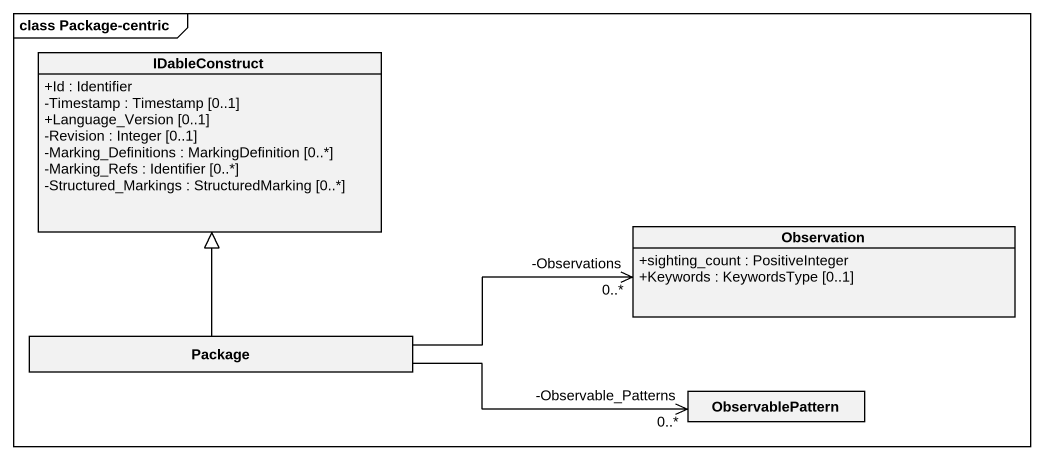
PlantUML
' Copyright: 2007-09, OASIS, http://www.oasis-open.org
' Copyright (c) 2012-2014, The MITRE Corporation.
@startuml
mainframe class Package-centric
hide circle
hide empty members
skinparam classAttributeIconSize 0
class IDableConstruct {
  +Id : Identifier
  -Timestamp : Timestamp [0..1]
  +Language_Version [0..1]
  -Revision : Integer [0..1]
  -Marking_Definitions : MarkingDefinition [0..*]
  -Marking_Refs : Identifier [0..*]
  -Structured_Markings : StructuredMarking [0..*]
}
class Observation {
  +sighting_count : PositiveInteger
  +Keywords : KeywordsType [0..1]
}
class "Package" as Package_
class ObservablePattern
Observation "-Observations\n0..*" <-left- Package_
Package_ -up-|> IDableConstruct
ObservablePattern "-Observable_Patterns\n0..*" <-left- Package_
@enduml
